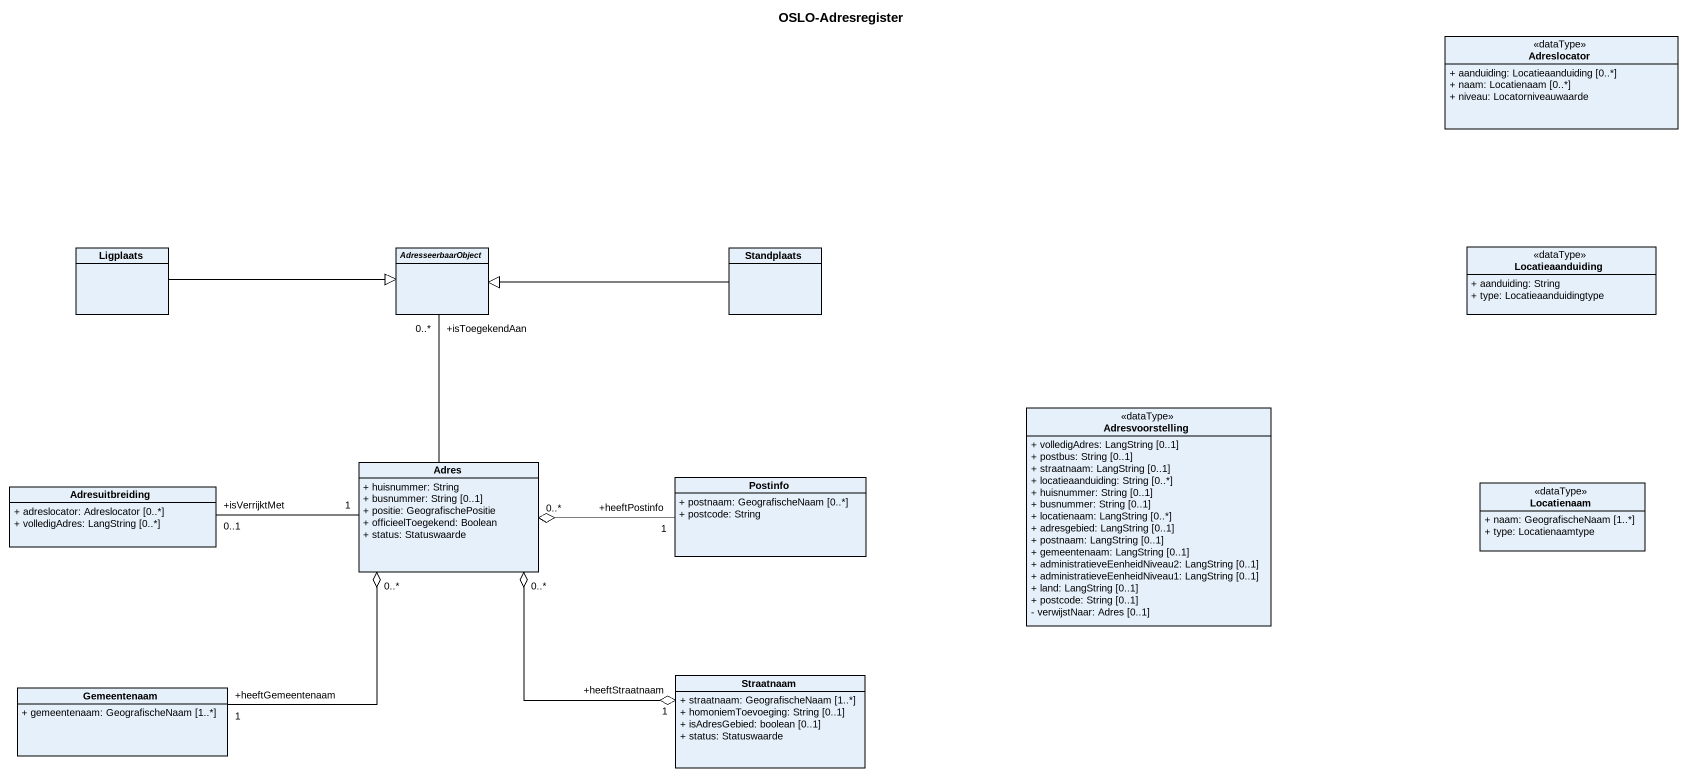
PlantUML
@startuml
title OSLO-Adresregister
hide circle
hide empty members
skinparam classAttributeIconSize 0
class Adreslocator <<dataType>> {
  + aanduiding: Locatieaanduiding [0..*]
  + naam: Locatienaam [0..*]
  + niveau: Locatorniveauwaarde
}
class Ligplaats
abstract class AdresseerbaarObject
class Standplaats
class Locatieaanduiding <<dataType>> {
  + aanduiding: String
  + type: Locatieaanduidingtype
}
class Adresvoorstelling <<dataType>> {
  + volledigAdres: LangString [0..1]
  + postbus: String [0..1]
  + straatnaam: LangString [0..1]
  + locatieaanduiding: String [0..*]
  + huisnummer: String [0..1]
  + busnummer: String [0..1]
  + locatienaam: LangString [0..*]
  + adresgebied: LangString [0..1]
  + postnaam: LangString [0..1]
  + gemeentenaam: LangString [0..1]
  + administratieveEenheidNiveau2: LangString [0..1]
  + administratieveEenheidNiveau1: LangString [0..1]
  + land: LangString [0..1]
  + postcode: String [0..1]
  - verwijstNaar: Adres [0..1]
}
class Adres {
  + huisnummer: String
  + busnummer: String [0..1]
  + positie: GeografischePositie
  + officieelToegekend: Boolean
  + status: Statuswaarde
}
class Postinfo {
  + postnaam: GeografischeNaam [0..*]
  + postcode: String
}
class Adresuitbreiding {
  + adreslocator: Adreslocator [0..*]
  + volledigAdres: LangString [0..*]
}
class Locatienaam <<dataType>> {
  + naam: GeografischeNaam [1..*]
  + type: Locatienaamtype
}
class Gemeentenaam {
  + gemeentenaam: GeografischeNaam [1..*]
}
class Straatnaam {
  + straatnaam: GeografischeNaam [1..*]
  + homoniemToevoeging: String [0..1]
  + isAdresGebied: boolean [0..1]
  + status: Statuswaarde
}
Ligplaats -right-|> AdresseerbaarObject
Standplaats -left-|> AdresseerbaarObject
Adres -up- "+isToegekendAan\n0..*" AdresseerbaarObject
Adres "0..*" o-right- "+heeftPostinfo\n1" Postinfo
Adres "1" -left- "+isVerrijktMet\n0..1" Adresuitbreiding
Adres "0..*" o-- "+heeftGemeentenaam\n1" Gemeentenaam
Adres "0..*" o--o "+heeftStraatnaam\n1" Straatnaam
@enduml
